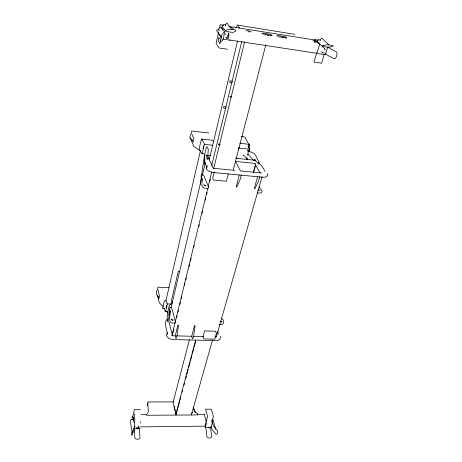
<?xml version="1.0" encoding="UTF-8"?>
<svg xmlns="http://www.w3.org/2000/svg" width="462" height="462" viewBox="0 0 462 462"><rect width="100%" height="100%" fill="white"/><g stroke="black" fill="none" stroke-linecap="round" stroke-linejoin="round"><path stroke-width="0.69" d="M167.758 321.286L167.798 319.912M167.094 319.375L167.671 312.399L169.219 305.786L172.083 302.789L172.557 301.536M249.255 144.392L239.714 143.128M201.455 176.49L200.26 184.171M201.663 175.058L204.412 155.469L206.445 146.777L207.213 146.922L208.264 149.111L207.686 159.321L206.901 159.176L206.658 154.943M140.708 422.926L140.731 421.754M132.669 417.094L134.367 409.505L140.523 409.482M218.555 32.3L216.089 43.347L219.167 48.008L227.454 49.238M219.479 28.159L220.247 24.705L223.689 25.248M219.958 43.18L221.887 34.864L224.093 31.965M225.346 26.011L225.733 24.29L226.524 23.1L227.038 23.181L231.878 29.632M133.992 428.517L134.43 426.588C135.089 427.044 129.562 435.406 131.884 435.4L134.13 430.082L134.944 426.495L133.564 418.081L132.813 416.793L132.178 417.019L132.184 419.785M225.675 34.696L225.866 33.842M165.927 300.733L200.433 150.6M228.863 35.303L228.678 33.824L227.864 32.663M137.208 428.026L136.879 428.782L137.855 428.776L138.219 426.224M137.855 428.776L138.034 428.02M138.109 427.673L138.311 426.813M225.704 37.064L226.507 38.242L228.014 38.323L228.99 34.754M228.407 37.255L228.193 38.196M166.083 308.033L166.724 305.278M202.974 148.735L203.621 145.946M165.546 311.7L167.273 304.267L166.505 301.305L165.304 300.456L164.224 301.259L162.612 308.31L164.484 308.76L165.217 311.688L167.666 311.775M206.936 167.29L204.862 162.584L204.47 157.34L204.833 155.792M147.771 402.893L147.176 405.434L147.32 405.162M235.932 28.176L236.48 26.305M170.316 310.88L167.827 321.419L167.943 321.864L168.953 321.899L172.361 335.308L172.014 335.297L207.785 188.19M170.98 308.073L201.825 177.431M202.321 175.323L205.307 162.682M146.402 414.893L146.535 414.339M167.573 332.449L167.296 333.628C167.105 330.659 163.063 320.547 167.729 319.317M207.063 166.765L207.311 165.714M209.153 159.962L237.566 40.933M211.758 165.402L241.765 41.343M208.125 186.787L211.706 172.078M172.869 333.206L173.897 329.002M176.623 317.798L177.137 315.696M177.986 312.197L178.499 310.094M179.862 304.493L180.376 302.391M181.225 298.885L181.739 296.789M184.465 285.58L184.979 283.477M185.834 279.978L186.342 277.876M189.073 266.666L189.582 264.57M190.436 261.065L191.118 258.264M193.676 247.759L194.19 245.657M198.793 226.744L199.307 224.648M202.033 213.438L202.547 211.336M205.272 200.133L205.786 198.031M206.635 194.531L207.149 192.429M209.881 181.22L210.389 179.117M213.733 168.393L244.623 41.851M214.218 171.962L212.699 178.153L213.531 180.03L226.38 181.22L228.367 173.776M238.646 148.96L239.004 147.592M233.322 169.704L265.869 44.722M189.414 339.737L173.071 402.414L176.138 414.437L177.622 408.87M239.212 175.075L236.186 187.006L236.752 187.058L240.101 179.62L241.343 175.006M195.68 339.997L175.82 414.437L175.964 415.067M177.991 407.478L179.481 401.917M179.851 400.525L180.781 397.049M182.08 392.174L182.64 390.09M183.94 385.221L184.494 383.137M185.799 378.262L186.353 376.178M186.723 374.786L188.213 369.225M188.583 367.833L190.067 362.266M190.442 360.874L191.926 355.313M192.296 353.921L193.786 348.354M194.155 346.962L195.645 341.401M248.094 146.847L248.181 146.5L249.428 149.191L239.316 148.111L238.941 147.424M248.81 147.182L249.353 145.166M248.77 147.453L249.636 144.208L249.307 143.994L248.169 146.402M246.396 159.604L246.916 157.681M247.522 155.417L248.129 153.17L248.111 149.815M248.972 151.415L249.52 149.365M249.139 151.617L249.878 148.885L248.539 146.541M253.424 172.892L255.688 164.605M254.66 160.776L255.041 159.39L254.36 159.378L258.489 163.918L259.176 163.923L259.257 163.092L256.023 156.133L254.181 153.355L247.441 150.664M253.234 172.823L255.544 164.501M257.501 176.819L254.325 188.646L254.885 188.698L258.425 181.335L259.719 176.761M191.337 414.963L212.543 339.974M214.894 336.89L216.32 336.925L262.11 176.582M135.02 420.125L134.119 415.482L134.552 413.727M314.195 42.059L314.57 40.795A1.12 0.427 -79 0 1 315.228 40.096L319.254 44.069A1.132 0.439 -79 0 1 319.3 45.484L317.186 52.524A1.12 0.433 -79.3 0 1 316.516 53.199M320.074 40.991L320.559 39.357L321.616 38.259L322.089 38.334L328.979 44.941M206.116 421.61L207.611 416.614L205.567 409.199L211.371 409.176L213.479 416.574L211.954 421.558L212.353 422.984L211.001 427.396L209.708 427.408M316.788 52.668L313.969 62.075L321.604 63.207L324.266 54.51M206.502 423.042L205.174 427.466L208.408 427.425M327.76 46.887L325.352 54.73L317.654 53.557M204.891 158.94L204.135 164.276M173.29 319.889C172.684 320.905 171.004 319.86 171.31 318.763M206.179 185.354L203.904 185.412M157.092 290.084C155.856 292.146 156.058 294.929 158.05 296.46M147.465 413.854L148.348 411.844L147.742 403.06L148.29 402.627M204.06 414.518L204.377 414.553L206.219 421.408L204.909 426.143L139.709 426.894M204.47 157.34L204.949 156.901M167.03 334.165L166.493 335.239L166.77 334.061L166.984 334.921M190.714 134.286L189.865 136.873L190.015 137.907L192.128 140.107M206.676 167.7L206.162 168.514L206.537 166.938L206.849 167.642M317.406 40.754L318.243 39.582L319.947 39.946M222.031 321.621L220.565 321.575M201.455 139.183L212.052 140.165L213.282 141.066L213.617 141.932M260.164 190.315L257.981 190.217M247.078 159.517L247.534 158.853L247.441 159.205L244.768 156.144L242.885 155.134M226.64 37.953L227.292 37.081L227.547 35.048M294.941 34.355L237.012 25L239.674 28.124M324.324 52.916L322.609 52.951L322.245 52.599M171.206 319.623L172.239 319.565L172.811 320.085M225.935 30.648C228.095 27.934 242.429 29.955 232.611 32.415L225.727 31.341L222.199 26.467L222.366 25.733L223.879 24.613L225.687 25M191.58 413.034C192.487 412.514 192.458 413.184 192.371 412.589M134.378 428.314L139.876 428.251M132.611 419.363L131.387 419.369L130.249 420.593L132.184 432.79M140.881 414.709L146.639 414.674M197.742 414.345L204.221 414.298M146.708 415.269L197.707 414.928L197.597 413.559L196.777 413.294L194.779 411.145L193.289 407.172M147.805 401.934L173.648 401.9M312.982 40.679L315.65 41.083L317.053 42.464M215.835 336.457L216.32 336.925M174.983 335.845L172.135 335.77L172.014 335.297M176.409 335.88L192.088 336.29M193.514 336.33L203.494 336.59M219.161 324.318C224.116 326.149 225.046 320.772 221.575 318.191M165.662 311.648L167.787 311.729M171.009 307.628L169.658 307.577L169.404 308.68C172.135 313.565 165.431 324.659 175.173 322.932L175.445 321.818L171.685 307.652M167.042 303.898L171.31 304.065M168.994 287.664L157.888 287.156L157.606 288.455L159.494 296.073L158.916 298.666L158.402 296.587M179.753 271.419L178.32 271.344L171.454 300.571L172.124 303.072M257.08 192.856L260.487 193.116L261.642 192.642L262.012 190.65L258.893 186.914M234.748 170.357L213.294 168.272L208.189 157.057M261.394 172.95L240.419 170.911L235.291 160.995M206.375 155.232L210.678 155.671M235.782 158.247L255.573 160.314M208.426 158.68L209.846 158.824M235.366 161.405L255.215 163.415M202.316 153.627L203.609 153.759L204.989 155.203M204.343 144.369L212.676 145.259M220.235 144.271L218.341 144.063L218.457 144.577L219.612 145.12M208.789 132.946L191.609 131.023L191.239 132.721L193.953 138.889L193.197 142.29L192.117 139.801M241.181 136.573L244.646 136.96L249.018 144.577M233.096 29.262C234.361 28.8 230.498 26.732 230.059 27.576M169.508 310.031L168.705 315.136M226.137 107.092C222.707 105.088 222.095 109.338 225.958 108.252M231.924 96.454L229.972 96.206L230.099 96.708L231.312 97.228M232.184 82.536C228.216 83.691 228.927 79.141 232.374 81.341M322.707 47.413L323.718 47.569M316.672 53.263L229.649 39.992A1.167 0.323 -81.5 0 1 229.533 39.934M222.707 39.085L230.376 40.252M323.643 45.911L322.47 45.726L327.425 44.67L333.223 45.651L333.038 46.333L328.54 47.367L322.205 46.379L317.198 41.453M219.675 30.059L218.018 29.805L216.742 30.094L216.626 30.619L221.587 37.78M314.807 39.68L318.266 40.229M228.707 26.38L315.072 40.044M314.553 42.071L315.8 42.267M265.252 34.511L270.357 35.314M280.088 36.844L285.129 37.641M267.071 35.176L268.347 35.372M281.884 37.497L283.142 37.699M249.503 31.976L248.227 31.682M164.807 308.778L162.867 307.987M220.657 321.102L221.39 321.523L221.731 322.424M278.24 36.354L278.834 36.556M263.392 34.021L263.987 34.223M209.713 427.87L208.633 427.893L208.391 427.073M258.749 190.286L258.287 189.911M237.364 158.524L236.105 157.681M200.722 151.351L199.468 150.231L199.11 148.729L201.605 138.785L204.423 144.017L202.16 153.794L201.79 153.759L200.554 150.982L193.803 146.385L191.401 140.812M221.044 27.414L222.372 29.129M133.229 417.775L133.443 418.122M163.421 306.606L159.309 302.864L157.53 295.599M328.199 46.899L329.752 48.395L336.509 51.94C337.895 53.251 336.33 59.379 333.98 58.709L326.969 54.961L325.456 53.453M321.39 51.75L322.187 52.535M195.449 412.456L194.652 411.596L193.405 408.287M247.834 153.996L253.979 160.77M258.275 162.174L262.387 166.736L265.061 171.385M228.621 34.956L228.395 33.426M218.988 34.049L221.702 37.959M220.085 38.993L218.884 37.358L218.145 40.881L220.004 43.676M206.468 169.225L208.945 171.321L213.225 172.505L263.369 177.293L266.655 176.854L267.619 174.832L267.544 173.55M205.544 185.978L204.291 185.181L203.909 184.269M166.915 311.244L168.018 312.924M254.701 163.352L260.262 173.256M166.701 336.099L168.699 338.479L172.384 339.541L216.528 340.627C218.994 341.002 221.015 338.698 220.449 336.336M190.119 137.832L191.245 140.448M220.466 40.015C220.074 42.654 222.332 41.291 223.152 39.137L224.775 32.022L221.269 27.143L220.559 27.027L218.844 28.211L218.526 30.111M217.637 331.364L218.468 333.853M325.323 49.648L324.59 48.4L324.647 49.365M212.936 419.6L215.679 429.29M211.746 420.212L213.288 425.693L217.619 430.815L217.758 431.779L216.944 434.193L216.002 434.147L211.694 429.094L210.943 426.38M210.47 427.419L211.787 436.654C211.429 438.507 207.484 438.507 206.878 436.856L206.179 429.966L205.255 426.524M173.989 406.04L175.069 410.77M175.381 412.121L175.687 413.473M136.469 427.685L136.717 428.759M222.528 29.487L222.632 30.036M139.31 428.274L140.05 437.797C139.663 439.737 135.533 439.709 134.881 438.011L134.309 429.481M133.524 418.503L134.061 422.262M246.396 31.162A2.524 0.653 14 0 1 248.44 30.798A2.524 0.653 14 0 1 251.224 32.103M271.933 35.591A2.506 0.641 14.4 0 1 270.264 35.672M271.997 35.435A2.506 0.641 14.4 0 0 268.872 34.078L263.79 33.276A2.512 0.647 14.3 0 0 262.035 33.507M265.159 34.875A2.512 0.647 14.3 0 1 264.53 34.748M262.387 33.922A2.512 0.647 14.3 0 1 262.133 33.703M286.659 37.907A2.489 0.635 14.7 0 1 285.031 37.994M286.706 37.745A2.489 0.635 14.7 0 0 283.564 36.394L278.551 35.603A2.495 0.635 14.6 0 0 276.911 35.684M279.989 37.203A2.495 0.635 14.6 0 1 279.366 37.081M277.223 36.255A2.495 0.635 14.6 0 1 276.957 36.036M202.362 179.47L201.813 185.476C202.327 188.508 206.064 188.38 208.362 188.542L208.703 187.133L203.557 175L201.317 174.792L200.987 176.178L202.362 179.47M216.389 333.431L214.824 339.183L203.73 338.9L203.014 336.567L204.556 330.919L215.667 331.237L216.389 333.431M178.453 325.427L177.241 334.707L176.368 338.219L175.849 338.207L175.237 335.851L177.87 325.179L178.453 325.427M195.051 325.929L193.792 335.152L192.873 338.634L192.365 338.623L191.69 336.278L194.467 325.687L195.051 325.929"/></g></svg>
